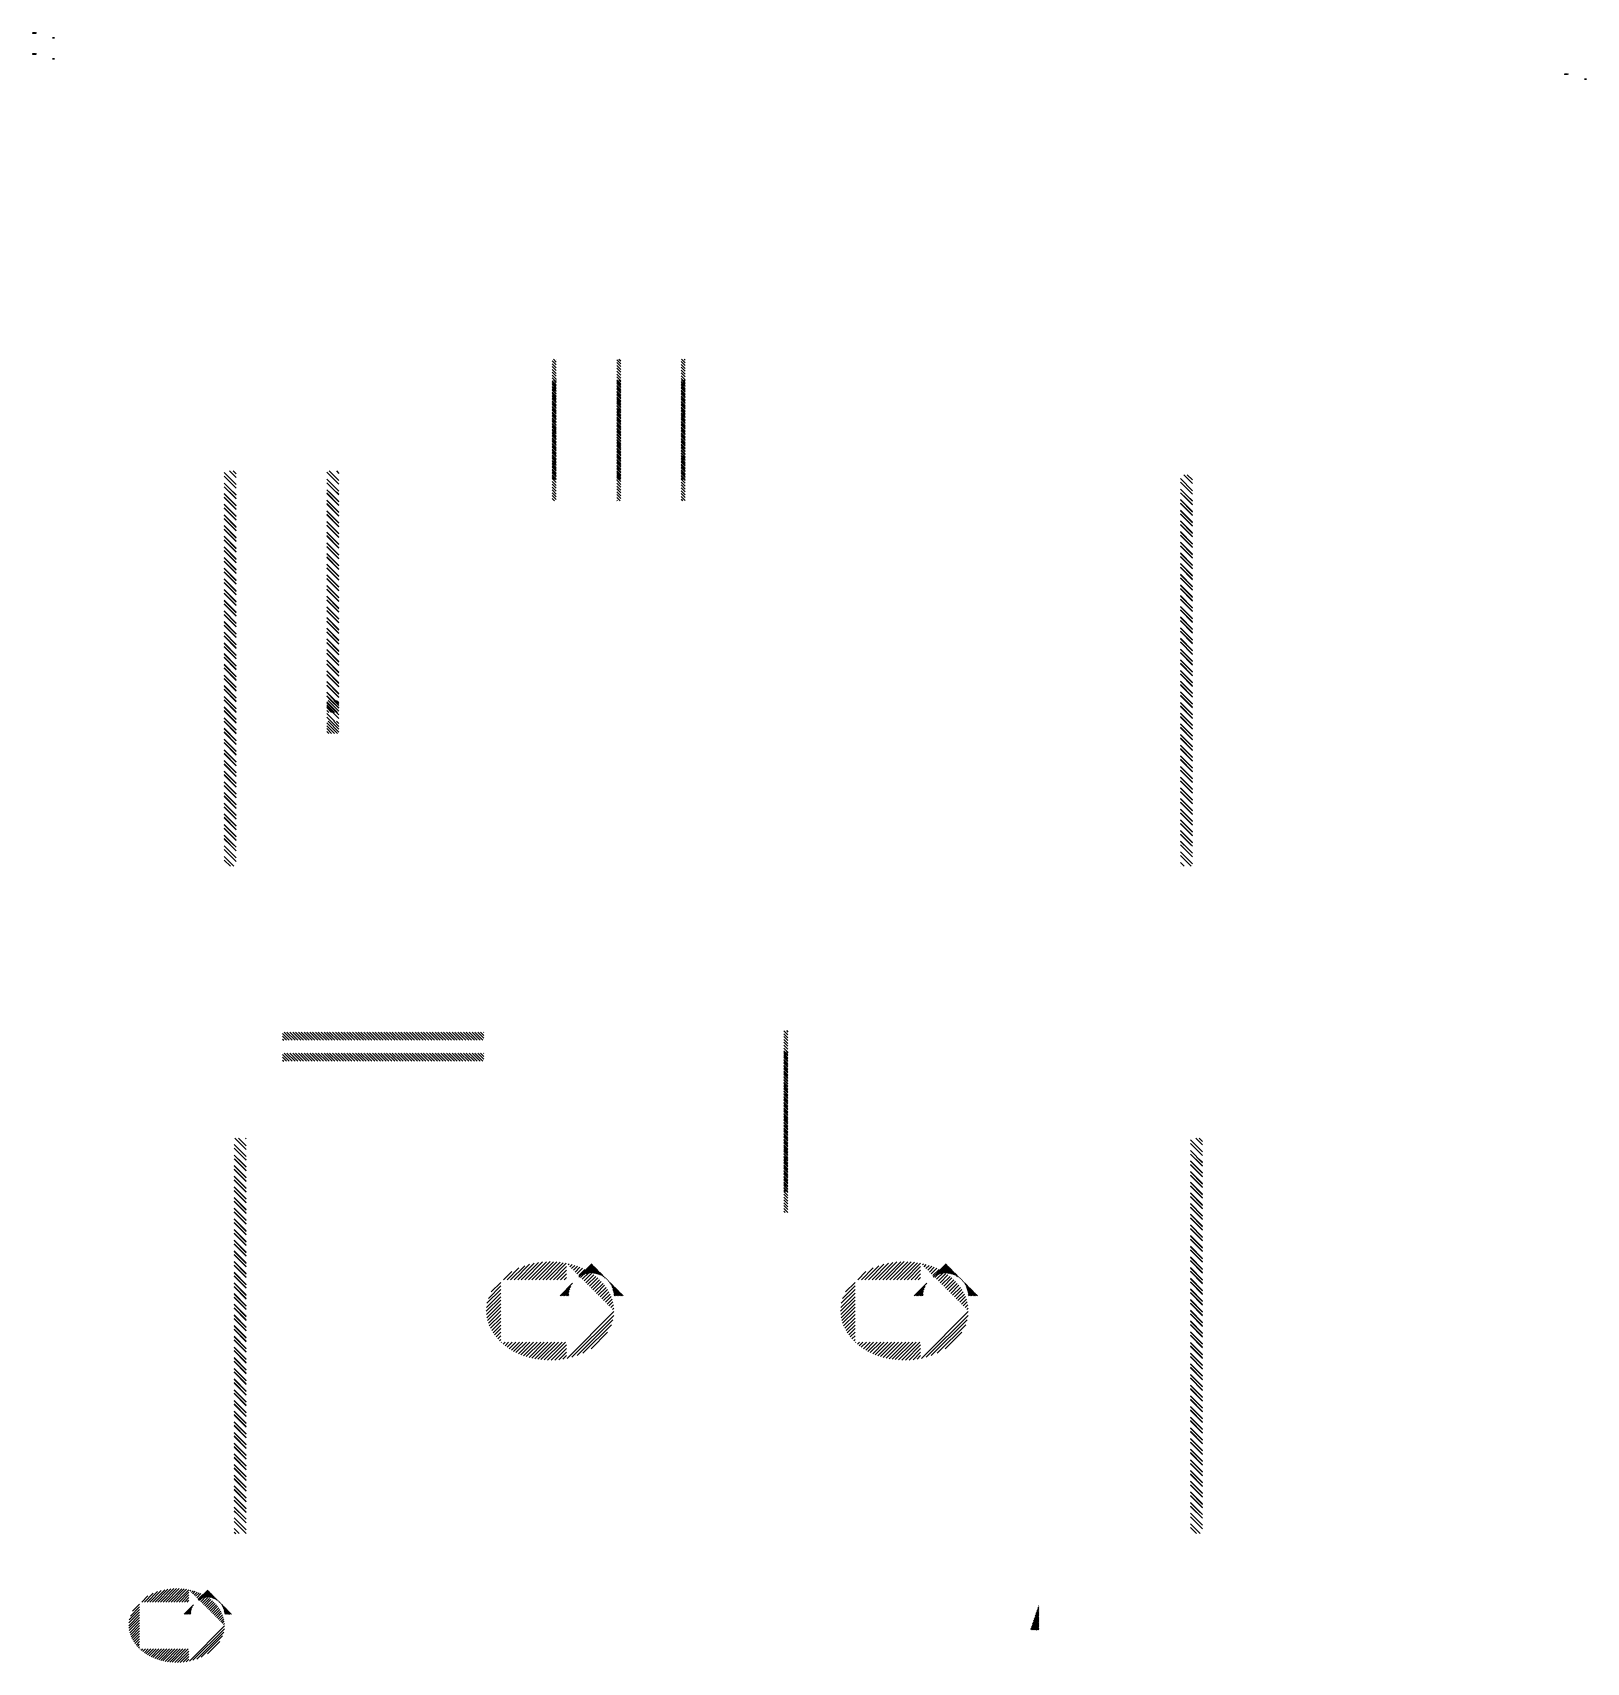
# Paper-space layout 'Layout1' of a CAD drawing. Extents: x -542 to 3071708, y -2912 to 2371007.
# Drawn here: x -542 to 18755, y 28275 to 48515 of the extents above; entities that cross this region are included whole.
import ezdxf

# ---------------------------------------------------------------- set-up
doc = ezdxf.new("R2010")
doc.units = 0
doc.header["$LTSCALE"] = 500
doc.layers.get('0').update_dxf_attribs({"linetype": 'CONTINUOUS'})
doc.layers.add('DIM', color=2, linetype='CONTINUOUS')

# ---------------------------------------------------------------- blocks, each defined once
blk = doc.blocks.new('*X')
at = {"color": 0}
for p, q in [((1770, 25546), (1944, 25720)), ((1814, 25546), (2006, 25738)), ((1858, 25546), (2063, 25751)), ((1902, 25546), (2116, 25760)), ((1947, 25546), (2166, 25766)), ((1991, 25546), (2214, 25769)), ((2035, 25546), (2259, 25770)), ((2079, 25546), (2302, 25769)), ((2123, 25546), (2344, 25767)), ((2168, 25546), (2384, 25763)), ((2212, 25546), (2423, 25757)), ((2256, 25546), (2460, 25750)), ((2300, 25546), (2462, 25708)), ((2483, 25729), (2496, 25743)), ((2505, 25707), (2532, 25734)), ((2527, 25685), (2566, 25724)), ((2549, 25663), (2599, 25712)), ((2616, 25579), (2778, 25741)), ((2655, 25601), (2787, 25733)), ((2684, 25612), (2796, 25724)), ((2709, 25619), (2805, 25715)), ((2731, 25623), (2814, 25706)), ((1529, 25394), (1647, 25512)), ((1681, 25546), (1783, 25647)), ((1726, 25546), (1873, 25693)), ((2344, 25546), (2462, 25664)), ((2389, 25546), (2462, 25619)), ((2433, 25546), (2462, 25575)), ((2571, 25641), (2631, 25700)), ((2593, 25618), (2662, 25687)), ((2615, 25596), (2692, 25673)), ((2638, 25574), (2720, 25657)), ((2660, 25552), (2748, 25641)), ((2682, 25530), (2775, 25624)), ((2704, 25508), (2801, 25606)), ((2726, 25486), (2827, 25587)), ((2748, 25464), (2851, 25567)), ((2750, 25625), (2822, 25697)), ((2769, 25626), (2831, 25688)), ((2770, 25442), (2874, 25546)), ((2786, 25626), (2840, 25680)), ((2792, 25420), (2896, 25523)), ((2803, 25624), (2849, 25671)), ((2818, 25622), (2858, 25662)), ((2833, 25619), (2867, 25653)), ((2847, 25616), (2875, 25644)), ((2860, 25612), (2884, 25635)), ((2873, 25607), (2893, 25627)), ((2886, 25602), (2902, 25618)), ((2898, 25596), (2911, 25609)), ((2909, 25590), (2920, 25600)), ((2920, 25583), (2928, 25591)), ((2931, 25576), (2937, 25582)), ((2941, 25569), (2946, 25574)), ((2951, 25561), (2955, 25565)), ((2960, 25553), (2964, 25556)), ((2970, 25544), (2973, 25547)), ((2978, 25535), (2981, 25538)), ((2986, 25525), (2990, 25529)), ((2994, 25516), (2999, 25521)), ((3002, 25505), (3008, 25512)), ((3009, 25495), (3017, 25503)), ((1467, 25155), (1647, 25335)), ((1469, 25201), (1647, 25379)), ((1476, 25253), (1647, 25424)), ((1493, 25313), (1647, 25468)), ((2383, 25346), (2539, 25502)), ((2401, 25346), (2516, 25462)), ((2418, 25346), (2505, 25433)), ((2436, 25346), (2498, 25409)), ((2454, 25346), (2494, 25387)), ((2471, 25346), (2492, 25367)), ((2489, 25346), (2491, 25349)), ((2814, 25398), (2917, 25500)), ((2836, 25375), (2937, 25476)), ((2858, 25353), (2956, 25450)), ((2881, 25331), (2973, 25424)), ((2903, 25309), (2990, 25396)), ((2925, 25287), (3005, 25367)), ((2947, 25265), (3019, 25337)), ((2969, 25243), (3030, 25304)), ((3015, 25484), (3026, 25494)), ((3021, 25472), (3035, 25485)), ((3027, 25460), (3043, 25476)), ((3032, 25448), (3052, 25467)), ((3037, 25435), (3061, 25459)), ((3041, 25421), (3070, 25450)), ((3045, 25407), (3079, 25441)), ((3047, 25392), (3088, 25432)), ((3050, 25377), (3096, 25423)), ((3051, 25360), (3105, 25414)), ((3055, 25346), (3114, 25406)), ((3072, 25346), (3123, 25397)), ((3090, 25346), (3132, 25388)), ((3108, 25346), (3141, 25379)), ((3125, 25346), (3149, 25370)), ((3143, 25346), (3158, 25361)), ((3161, 25346), (3167, 25353)), ((16442, 25210), (16536, 25304)), ((16451, 25237), (16536, 25322)), ((16460, 25264), (16536, 25339)), ((16469, 25290), (16536, 25357)), ((16478, 25317), (16536, 25375)), ((16487, 25343), (16536, 25392)), ((16496, 25370), (16536, 25410)), ((16505, 25397), (16536, 25428)), ((16514, 25423), (16536, 25445)), ((16523, 25450), (16536, 25463)), ((16532, 25477), (16536, 25481)), ((1469, 25113), (1647, 25291)), ((1474, 25074), (1647, 25247)), ((1482, 25038), (1647, 25203)), ((1493, 25004), (1647, 25159)), ((1505, 24972), (1647, 25114)), ((2472, 24569), (3053, 25150)), ((2530, 24583), (3050, 25103)), ((2991, 25221), (3040, 25270)), ((3013, 25199), (3048, 25233)), ((3035, 25177), (3052, 25193)), ((16406, 25104), (16536, 25233)), ((16407, 25087), (16536, 25216)), ((16415, 25130), (16536, 25251)), ((16424, 25157), (16536, 25269)), ((16425, 25087), (16536, 25198)), ((16433, 25184), (16536, 25286)), ((16442, 25087), (16536, 25180)), ((16460, 25087), (16536, 25163)), ((16478, 25087), (16536, 25145)), ((16495, 25087), (16536, 25127)), ((16513, 25087), (16536, 25110)), ((1519, 24942), (1647, 25070)), ((1535, 24913), (1647, 25026)), ((1551, 24886), (1647, 24982)), ((1569, 24860), (1647, 24938)), ((2594, 24603), (3041, 25049)), ((2668, 24633), (3021, 24985)), ((16531, 25087), (16536, 25092)), ((1588, 24835), (1647, 24893)), ((1609, 24811), (1647, 24849)), ((1630, 24788), (1647, 24805)), ((1652, 24766), (1657, 24770)), ((1676, 24745), (1701, 24770)), ((1700, 24725), (1745, 24770)), ((1725, 24706), (1790, 24770)), ((1752, 24689), (1834, 24770)), ((1779, 24672), (1878, 24770)), ((1807, 24655), (1922, 24770)), ((1836, 24640), (1966, 24770)), ((1866, 24626), (2010, 24770)), ((1897, 24613), (2055, 24770)), ((1930, 24601), (2099, 24770)), ((1963, 24591), (2143, 24770)), ((1998, 24581), (2187, 24770)), ((2033, 24572), (2231, 24770)), ((2070, 24564), (2276, 24770)), ((2107, 24558), (2320, 24770)), ((2146, 24553), (2364, 24770)), ((2187, 24549), (2408, 24770)), ((2229, 24547), (2452, 24770)), ((2273, 24547), (2462, 24735)), ((2768, 24688), (2974, 24895)), ((2319, 24548), (2462, 24691)), ((2367, 24552), (2462, 24647)), ((2417, 24559), (2462, 24603)), ((2864, 18376), (2882, 18394)), ((2864, 18332), (2926, 18394)), ((2864, 18243), (3014, 18393)), ((2864, 18199), (3014, 18349)), ((2864, 18111), (3014, 18261)), ((2864, 18066), (3014, 18216)), ((14739, 18318), (14815, 18394)), ((14739, 18274), (14859, 18394)), ((14739, 18186), (14889, 18336)), ((14739, 18142), (14889, 18292)), ((2864, 17978), (3014, 18128)), ((2864, 17934), (3014, 18084)), ((14739, 18053), (14889, 18203)), ((14739, 18009), (14889, 18159)), ((14739, 17921), (14889, 18071)), ((14739, 17876), (14889, 18026)), ((2864, 17845), (3014, 17995)), ((2864, 17801), (3014, 17951)), ((2864, 17713), (3014, 17863)), ((2864, 17669), (3014, 17819)), ((14739, 17788), (14889, 17938)), ((14739, 17744), (14889, 17894)), ((2864, 17580), (3014, 17730)), ((2864, 17536), (3014, 17686)), ((14739, 17655), (14889, 17805)), ((14739, 17611), (14889, 17761)), ((14739, 17523), (14889, 17673)), ((14739, 17479), (14889, 17629)), ((2864, 17448), (3014, 17598)), ((2864, 17403), (3014, 17553)), ((2864, 17315), (3014, 17465)), ((2864, 17271), (3014, 17421)), ((14739, 17390), (14889, 17540)), ((14739, 17346), (14889, 17496)), ((14739, 17258), (14889, 17408)), ((2864, 17183), (3014, 17333)), ((2864, 17138), (3014, 17288)), ((14739, 17213), (14889, 17363)), ((14739, 17125), (14889, 17275)), ((14739, 17081), (14889, 17231)), ((2864, 17050), (3014, 17200)), ((2864, 17006), (3014, 17156)), ((2864, 16917), (3014, 17067)), ((2864, 16873), (3014, 17023)), ((14739, 16992), (14889, 17142)), ((14739, 16948), (14889, 17098)), ((14739, 16860), (14889, 17010)), ((2864, 16785), (3014, 16935)), ((2864, 16741), (3014, 16891)), ((2864, 16652), (3014, 16802)), ((14739, 16816), (14889, 16966)), ((14739, 16727), (14889, 16877)), ((14739, 16683), (14889, 16833)), ((2864, 16608), (3014, 16758)), ((2864, 16520), (3014, 16670)), ((2864, 16475), (3014, 16625)), ((14739, 16595), (14889, 16745)), ((14739, 16551), (14889, 16701)), ((14739, 16462), (14889, 16612)), ((2864, 16387), (3014, 16537)), ((2864, 16343), (3014, 16493)), ((2864, 16254), (3014, 16404)), ((14739, 16418), (14889, 16568)), ((14739, 16330), (14889, 16480)), ((14739, 16285), (14889, 16435)), ((2864, 16210), (3014, 16360)), ((2864, 16122), (3014, 16272)), ((2864, 16078), (3014, 16228)), ((14739, 16197), (14889, 16347)), ((14739, 16153), (14889, 16303)), ((14739, 16064), (14889, 16214)), ((2864, 15989), (3014, 16139)), ((2864, 15945), (3014, 16095)), ((2864, 15857), (3014, 16007)), ((14739, 16020), (14889, 16170)), ((14739, 15932), (14889, 16082)), ((14739, 15888), (14889, 16038)), ((2864, 15812), (3014, 15962)), ((2864, 15724), (3014, 15874)), ((2864, 15680), (3014, 15830)), ((14739, 15799), (14889, 15949)), ((14739, 15755), (14889, 15905)), ((14739, 15667), (14889, 15817)), ((2864, 15592), (3014, 15742)), ((2864, 15547), (3014, 15697)), ((2864, 15459), (3014, 15609)), ((14739, 15622), (14889, 15772)), ((14739, 15534), (14889, 15684)), ((14739, 15490), (14889, 15640)), ((2864, 15415), (3014, 15565)), ((2864, 15326), (3014, 15476)), ((2864, 15282), (3014, 15432)), ((14739, 15402), (14889, 15552)), ((14739, 15357), (14889, 15507)), ((14739, 15269), (14889, 15419)), ((2864, 15194), (3014, 15344)), ((2864, 15150), (3014, 15300)), ((2864, 15061), (3014, 15211)), ((14739, 15225), (14889, 15375)), ((14739, 15136), (14889, 15286)), ((14739, 15092), (14889, 15242)), ((2864, 15017), (3014, 15167)), ((2864, 14929), (3014, 15079)), ((2864, 14884), (3014, 15034)), ((14739, 15004), (14889, 15154)), ((14739, 14960), (14889, 15110)), ((14739, 14871), (14889, 15021)), ((2864, 14796), (3014, 14946)), ((2864, 14752), (3014, 14902)), ((2864, 14663), (3014, 14813)), ((14739, 14827), (14889, 14977)), ((14739, 14739), (14889, 14889)), ((14739, 14694), (14889, 14844)), ((2864, 14619), (3014, 14769)), ((2864, 14531), (3014, 14681)), ((2864, 14487), (3014, 14637)), ((14739, 14606), (14889, 14756)), ((14739, 14562), (14889, 14712)), ((14739, 14473), (14889, 14623)), ((14739, 14429), (14889, 14579)), ((2864, 14398), (3014, 14548)), ((2864, 14354), (3014, 14504)), ((2864, 14266), (3014, 14416)), ((2864, 14221), (3014, 14371)), ((9690, 14392), (9706, 14409)), ((9690, 14357), (9740, 14407)), ((9690, 14322), (9740, 14372)), ((14739, 14341), (14889, 14491)), ((14739, 14297), (14889, 14447)), ((2864, 14133), (3014, 14283)), ((2864, 14089), (3014, 14239)), ((9690, 14286), (9740, 14336)), ((9690, 14251), (9740, 14301)), ((9690, 14216), (9740, 14266)), ((9690, 14180), (9740, 14230)), ((9690, 14145), (9740, 14195)), ((14739, 14208), (14889, 14358)), ((14739, 14164), (14889, 14314)), ((14739, 14076), (14889, 14226)), ((14739, 14031), (14889, 14181)), ((2864, 14001), (3014, 14151)), ((2864, 13956), (3014, 14106)), ((2864, 13868), (3014, 14018)), ((2864, 13824), (3014, 13974)), ((9690, 14110), (9740, 14160)), ((9690, 14074), (9740, 14124)), ((9690, 14039), (9740, 14089)), ((9690, 14003), (9740, 14053)), ((9690, 13968), (9740, 14018)), ((9690, 13933), (9740, 13983)), ((14739, 13943), (14889, 14093)), ((14739, 13899), (14889, 14049)), ((2873, 13744), (3014, 13885)), ((2917, 13744), (3014, 13841)), ((9690, 13897), (9740, 13947)), ((9690, 13862), (9740, 13912)), ((9690, 13827), (9740, 13877)), ((9690, 13791), (9740, 13841)), ((9690, 13756), (9740, 13806)), ((9690, 13721), (9740, 13771)), ((14739, 13811), (14889, 13961)), ((14739, 13766), (14889, 13916)), ((14805, 13744), (14889, 13828)), ((14849, 13744), (14889, 13784)), ((3005, 13744), (3014, 13753)), ((9690, 13685), (9740, 13735)), ((9690, 13650), (9740, 13700)), ((9690, 13615), (9740, 13665)), ((9690, 13579), (9740, 13629)), ((9690, 13544), (9740, 13594)), ((9690, 13509), (9740, 13559)), ((9690, 13473), (9740, 13523)), ((9690, 13438), (9740, 13488)), ((9690, 13402), (9740, 13452)), ((9690, 13367), (9740, 13417)), ((9690, 13332), (9740, 13382)), ((9690, 13296), (9740, 13346)), ((9690, 13261), (9740, 13311)), ((9690, 13226), (9740, 13276)), ((9690, 13190), (9740, 13240)), ((9690, 13155), (9740, 13205)), ((9690, 13120), (9740, 13170)), ((9690, 13084), (9740, 13134)), ((9690, 13049), (9740, 13099)), ((9690, 13014), (9740, 13064)), ((9690, 12978), (9740, 13028)), ((9690, 12943), (9740, 12993)), ((9690, 12907), (9740, 12957)), ((9690, 12872), (9740, 12922)), ((9690, 12837), (9740, 12887)), ((9690, 12801), (9740, 12851)), ((9690, 12766), (9740, 12816)), ((9690, 12731), (9740, 12781)), ((9690, 12695), (9740, 12745)), ((9690, 12660), (9740, 12710)), ((9690, 12625), (9740, 12675)), ((9690, 12589), (9740, 12639)), ((9690, 12554), (9740, 12604)), ((9690, 12519), (9740, 12569)), ((3464, 12444), (3548, 12529)), ((3464, 12479), (3513, 12529)), ((3464, 12515), (3478, 12529)), ((3484, 12429), (3584, 12529)), ((3519, 12429), (3619, 12529)), ((3554, 12429), (3654, 12529)), ((3590, 12429), (3690, 12529)), ((3625, 12429), (3725, 12529)), ((3661, 12429), (3761, 12529)), ((3696, 12429), (3796, 12529)), ((3731, 12429), (3831, 12529)), ((3767, 12429), (3867, 12529)), ((3802, 12429), (3902, 12529)), ((3837, 12429), (3937, 12529)), ((3873, 12429), (3973, 12529)), ((3908, 12429), (4008, 12529)), ((3943, 12429), (4043, 12529)), ((3979, 12429), (4079, 12529)), ((4014, 12429), (4114, 12529)), ((4049, 12429), (4149, 12529)), ((4085, 12429), (4185, 12529)), ((4120, 12429), (4220, 12529)), ((4155, 12429), (4255, 12529)), ((4191, 12429), (4291, 12529)), ((4226, 12429), (4326, 12529)), ((4262, 12429), (4362, 12529)), ((4297, 12429), (4397, 12529)), ((4332, 12429), (4432, 12529)), ((4368, 12429), (4468, 12529)), ((4403, 12429), (4503, 12529)), ((4438, 12429), (4538, 12529)), ((4474, 12429), (4574, 12529)), ((4509, 12429), (4609, 12529)), ((4544, 12429), (4644, 12529)), ((4580, 12429), (4680, 12529)), ((4615, 12429), (4715, 12529)), ((4650, 12429), (4750, 12529)), ((4686, 12429), (4786, 12529)), ((4721, 12429), (4821, 12529)), ((4757, 12429), (4857, 12529)), ((4792, 12429), (4892, 12529)), ((4827, 12429), (4927, 12529)), ((4863, 12429), (4963, 12529)), ((4898, 12429), (4998, 12529)), ((4933, 12429), (5033, 12529)), ((4969, 12429), (5069, 12529)), ((5004, 12429), (5104, 12529)), ((5039, 12429), (5139, 12529)), ((5075, 12429), (5175, 12529)), ((5110, 12429), (5210, 12529)), ((5145, 12429), (5245, 12529)), ((5181, 12429), (5281, 12529)), ((5216, 12429), (5316, 12529)), ((5252, 12429), (5352, 12529)), ((5287, 12429), (5387, 12529)), ((5322, 12429), (5422, 12529)), ((5358, 12429), (5458, 12529)), ((5393, 12429), (5493, 12529)), ((5428, 12429), (5528, 12529)), ((5464, 12429), (5564, 12529)), ((5499, 12429), (5599, 12529)), ((5534, 12429), (5634, 12529)), ((5570, 12429), (5670, 12529)), ((5605, 12429), (5705, 12529)), ((5640, 12429), (5740, 12529)), ((5676, 12429), (5776, 12529)), ((5711, 12429), (5811, 12529)), ((5746, 12429), (5846, 12529)), ((5782, 12429), (5882, 12529)), ((5817, 12429), (5917, 12529)), ((5853, 12429), (5953, 12529)), ((5888, 12429), (5964, 12504)), ((5923, 12429), (5964, 12469)), ((5959, 12429), (5964, 12434)), ((9690, 12483), (9740, 12533)), ((9690, 12448), (9740, 12498)), ((9690, 12413), (9740, 12463)), ((9722, 12409), (9740, 12427)), ((2739, 10031), (2816, 10108)), ((2739, 9986), (2860, 10108)), ((2739, 9898), (2889, 10048)), ((2739, 9854), (2889, 10004)), ((14614, 9973), (14748, 10108)), ((14614, 10106), (14616, 10108)), ((14614, 10062), (14660, 10108)), ((14614, 9929), (14764, 10079)), ((14614, 9841), (14764, 9991)), ((14614, 9796), (14764, 9946)), ((2739, 9765), (2889, 9915)), ((2739, 9721), (2889, 9871)), ((2739, 9633), (2889, 9783)), ((2739, 9589), (2889, 9739)), ((14614, 9708), (14764, 9858)), ((14614, 9664), (14764, 9814)), ((14614, 9575), (14764, 9725)), ((2739, 9500), (2889, 9650)), ((2739, 9456), (2889, 9606)), ((2739, 9368), (2889, 9518)), ((14614, 9531), (14764, 9681)), ((14614, 9443), (14764, 9593)), ((14614, 9399), (14764, 9549)), ((2739, 9324), (2889, 9474)), ((2739, 9235), (2889, 9385)), ((2739, 9191), (2889, 9341)), ((14614, 9310), (14764, 9460)), ((14614, 9266), (14764, 9416)), ((14614, 9178), (14764, 9328)), ((2739, 9103), (2889, 9253)), ((2739, 9058), (2889, 9208)), ((2739, 8970), (2889, 9120)), ((14614, 9134), (14764, 9284)), ((14614, 9045), (14764, 9195)), ((14614, 9001), (14764, 9151)), ((2739, 8926), (2889, 9076)), ((2739, 8837), (2889, 8987)), ((2739, 8793), (2889, 8943)), ((14614, 8913), (14764, 9063)), ((14614, 8868), (14764, 9018)), ((14614, 8780), (14764, 8930)), ((2739, 8705), (2889, 8855)), ((2739, 8661), (2889, 8811)), ((2739, 8572), (2889, 8722)), ((14614, 8736), (14764, 8886)), ((14614, 8647), (14764, 8797)), ((14614, 8603), (14764, 8753)), ((2739, 8528), (2889, 8678)), ((2739, 8440), (2889, 8590)), ((2739, 8395), (2889, 8545)), ((14614, 8515), (14764, 8665)), ((14614, 8471), (14764, 8621)), ((14614, 8382), (14764, 8532)), ((2739, 8307), (2889, 8457)), ((2739, 8263), (2889, 8413)), ((2739, 8174), (2889, 8324)), ((4014, 8327), (4145, 8458)), ((4014, 8362), (4109, 8458)), ((4014, 8398), (4074, 8458)), ((4014, 8433), (4038, 8458)), ((4014, 8256), (4065, 8308)), ((4014, 8212), (4109, 8308)), ((4030, 8308), (4164, 8442)), ((4065, 8308), (4164, 8406)), ((4101, 8308), (4164, 8371)), ((4136, 8308), (4164, 8336)), ((14614, 8338), (14764, 8488)), ((14614, 8250), (14764, 8400)), ((14614, 8205), (14764, 8355)), ((2739, 8130), (2889, 8280)), ((2739, 8042), (2889, 8192)), ((2739, 7998), (2889, 8148)), ((4014, 8124), (4164, 8274)), ((4014, 8079), (4164, 8229)), ((4014, 7991), (4164, 8141)), ((4014, 7947), (4164, 8097)), ((14614, 8117), (14764, 8267)), ((14614, 8073), (14764, 8223)), ((14614, 7984), (14764, 8134)), ((2739, 7909), (2889, 8059)), ((2739, 7865), (2889, 8015)), ((2739, 7777), (2889, 7927)), ((4014, 7858), (4164, 8008)), ((4014, 7814), (4164, 7964)), ((14614, 7940), (14764, 8090)), ((14614, 7852), (14764, 8002)), ((14614, 7808), (14764, 7958)), ((2739, 7733), (2889, 7883)), ((2739, 7644), (2889, 7794)), ((2739, 7600), (2889, 7750)), ((4014, 7726), (4164, 7876)), ((4014, 7682), (4164, 7832)), ((4014, 7593), (4164, 7743)), ((4014, 7549), (4164, 7699)), ((14614, 7719), (14764, 7869)), ((14614, 7675), (14764, 7825)), ((14614, 7587), (14764, 7737)), ((14614, 7543), (14764, 7693)), ((2739, 7512), (2889, 7662)), ((2739, 7467), (2889, 7617)), ((2739, 7379), (2889, 7529)), ((4014, 7461), (4164, 7611)), ((4014, 7417), (4164, 7567)), ((14614, 7454), (14764, 7604)), ((14614, 7410), (14764, 7560)), ((2739, 7335), (2889, 7485)), ((2739, 7246), (2889, 7396)), ((2739, 7202), (2889, 7352)), ((4014, 7328), (4164, 7478)), ((4014, 7284), (4164, 7434)), ((4014, 7196), (4164, 7346)), ((4014, 7151), (4164, 7301)), ((14614, 7322), (14764, 7472)), ((14614, 7277), (14764, 7427)), ((14614, 7189), (14764, 7339)), ((14614, 7145), (14764, 7295)), ((2739, 7114), (2889, 7264)), ((2739, 7070), (2889, 7220)), ((2739, 6981), (2889, 7131)), ((2739, 6937), (2889, 7087)), ((4014, 7063), (4164, 7213)), ((4014, 7019), (4164, 7169)), ((14614, 7056), (14764, 7206)), ((14614, 7012), (14764, 7162)), ((2739, 6849), (2889, 6999)), ((2739, 6804), (2889, 6954)), ((4014, 6930), (4164, 7080)), ((4014, 6886), (4164, 7036)), ((4014, 6798), (4164, 6948)), ((4014, 6754), (4164, 6904)), ((14614, 6924), (14764, 7074)), ((14614, 6880), (14764, 7030)), ((14614, 6791), (14764, 6941)), ((14614, 6747), (14764, 6897)), ((2739, 6716), (2889, 6866)), ((2739, 6672), (2889, 6822)), ((2739, 6583), (2889, 6733)), ((2739, 6539), (2889, 6689)), ((4014, 6665), (4164, 6815)), ((4014, 6621), (4164, 6771)), ((4014, 6533), (4164, 6683)), ((14614, 6659), (14764, 6809)), ((14614, 6614), (14764, 6764)), ((2739, 6451), (2889, 6601)), ((2739, 6407), (2889, 6557)), ((4014, 6488), (4164, 6638)), ((4014, 6400), (4164, 6550)), ((4014, 6356), (4164, 6506)), ((14614, 6526), (14764, 6676)), ((14614, 6482), (14764, 6632)), ((14614, 6393), (14764, 6543)), ((14614, 6349), (14764, 6499)), ((2739, 6318), (2889, 6468)), ((2739, 6274), (2889, 6424)), ((2739, 6186), (2889, 6336)), ((2739, 6142), (2889, 6292)), ((4014, 6267), (4164, 6417)), ((4014, 6223), (4164, 6373)), ((4014, 6135), (4164, 6285)), ((14614, 6261), (14764, 6411)), ((14614, 6217), (14764, 6367)), ((14614, 6128), (14764, 6278)), ((2739, 6053), (2889, 6203)), ((2739, 6009), (2889, 6159)), ((4014, 6091), (4164, 6241)), ((4014, 6002), (4164, 6152)), ((4014, 5958), (4164, 6108)), ((14614, 6084), (14764, 6234)), ((14614, 5996), (14764, 6146)), ((14614, 5952), (14764, 6102)), ((2739, 5921), (2889, 6071)), ((2739, 5876), (2889, 6026)), ((2739, 5788), (2889, 5938)), ((2739, 5744), (2889, 5894)), ((4014, 5870), (4164, 6020)), ((4014, 5826), (4164, 5976)), ((4014, 5737), (4164, 5887)), ((14614, 5863), (14764, 6013)), ((14614, 5819), (14764, 5969)), ((14614, 5731), (14764, 5881)), ((2739, 5655), (2889, 5805)), ((2739, 5611), (2889, 5761)), ((2739, 5523), (2889, 5673)), ((4014, 5693), (4164, 5843)), ((4014, 5605), (4164, 5755)), ((4014, 5560), (4164, 5710)), ((14614, 5686), (14764, 5836)), ((14614, 5598), (14764, 5748)), ((14614, 5554), (14764, 5704)), ((2739, 5479), (2889, 5629)), ((2806, 5458), (2889, 5540)), ((2850, 5458), (2889, 5496)), ((4014, 5472), (4164, 5622)), ((4044, 5458), (4164, 5578)), ((4132, 5458), (4164, 5489)), ((6814, 5541), (6842, 5569)), ((6814, 5505), (6864, 5555)), ((6814, 5470), (6864, 5520)), ((6814, 5435), (6864, 5485)), ((7614, 5528), (7655, 5569)), ((7614, 5563), (7620, 5569)), ((7614, 5492), (7664, 5542)), ((7614, 5457), (7664, 5507)), ((7614, 5422), (7664, 5472)), ((8414, 5550), (8433, 5569)), ((8414, 5514), (8464, 5564)), ((8414, 5479), (8464, 5529)), ((8414, 5444), (8464, 5494)), ((14656, 5508), (14764, 5615)), ((14700, 5508), (14764, 5571)), ((6814, 5399), (6864, 5449)), ((6814, 5364), (6864, 5414)), ((6814, 5329), (6864, 5379)), ((6814, 5293), (6864, 5343)), ((6814, 5258), (6864, 5308)), ((6814, 5223), (6864, 5273)), ((7614, 5386), (7664, 5436)), ((7614, 5351), (7664, 5401)), ((7614, 5315), (7664, 5365)), ((7614, 5280), (7664, 5330)), ((7614, 5245), (7664, 5295)), ((8414, 5408), (8464, 5458)), ((8414, 5373), (8464, 5423)), ((8414, 5338), (8464, 5388)), ((8414, 5302), (8464, 5352)), ((8414, 5267), (8464, 5317)), ((8414, 5232), (8464, 5282)), ((6814, 5187), (6864, 5237)), ((6814, 5152), (6864, 5202)), ((6814, 5117), (6864, 5167)), ((6814, 5081), (6864, 5131)), ((6814, 5046), (6864, 5096)), ((6814, 5010), (6864, 5060)), ((7614, 5209), (7664, 5259)), ((7614, 5174), (7664, 5224)), ((7614, 5139), (7664, 5189)), ((7614, 5103), (7664, 5153)), ((7614, 5068), (7664, 5118)), ((7614, 5033), (7664, 5083)), ((8414, 5196), (8464, 5246)), ((8414, 5161), (8464, 5211)), ((8414, 5126), (8464, 5176)), ((8414, 5090), (8464, 5140)), ((8414, 5055), (8464, 5105)), ((8414, 5019), (8464, 5069)), ((6814, 4975), (6864, 5025)), ((6814, 4940), (6864, 4990)), ((6814, 4904), (6864, 4954)), ((6814, 4869), (6864, 4919)), ((6814, 4834), (6864, 4884)), ((7614, 4997), (7664, 5047)), ((7614, 4962), (7664, 5012)), ((7614, 4927), (7664, 4977)), ((7614, 4891), (7664, 4941)), ((7614, 4856), (7664, 4906)), ((7614, 4821), (7664, 4871)), ((8414, 4984), (8464, 5034)), ((8414, 4949), (8464, 4999)), ((8414, 4913), (8464, 4963)), ((8414, 4878), (8464, 4928)), ((8414, 4843), (8464, 4893)), ((6814, 4798), (6864, 4848)), ((6814, 4763), (6864, 4813)), ((6814, 4728), (6864, 4778)), ((6814, 4692), (6864, 4742)), ((6814, 4657), (6864, 4707)), ((6814, 4622), (6864, 4672)), ((7614, 4785), (7664, 4835)), ((7614, 4750), (7664, 4800)), ((7614, 4714), (7664, 4764)), ((7614, 4679), (7664, 4729)), ((7614, 4644), (7664, 4694)), ((7614, 4608), (7664, 4658)), ((8414, 4807), (8464, 4857)), ((8414, 4772), (8464, 4822)), ((8414, 4737), (8464, 4787)), ((8414, 4701), (8464, 4751)), ((8414, 4666), (8464, 4716)), ((8414, 4631), (8464, 4681)), ((6814, 4586), (6864, 4636)), ((6814, 4551), (6864, 4601)), ((6814, 4515), (6864, 4565)), ((6814, 4480), (6864, 4530)), ((6814, 4445), (6864, 4495)), ((6814, 4409), (6864, 4459)), ((7614, 4573), (7664, 4623)), ((7614, 4538), (7664, 4588)), ((7614, 4502), (7664, 4552)), ((7614, 4467), (7664, 4517)), ((7614, 4432), (7664, 4482)), ((8414, 4595), (8464, 4645)), ((8414, 4560), (8464, 4610)), ((8414, 4525), (8464, 4575)), ((8414, 4489), (8464, 4539)), ((8414, 4454), (8464, 4504)), ((8414, 4418), (8464, 4468)), ((6814, 4374), (6864, 4424)), ((6814, 4339), (6864, 4389)), ((6814, 4303), (6864, 4353)), ((6814, 4268), (6864, 4318)), ((6814, 4233), (6864, 4283)), ((7614, 4396), (7664, 4446)), ((7614, 4361), (7664, 4411)), ((7614, 4326), (7664, 4376)), ((7614, 4290), (7664, 4340)), ((7614, 4255), (7664, 4305)), ((7614, 4219), (7664, 4269)), ((8414, 4383), (8464, 4433)), ((8414, 4348), (8464, 4398)), ((8414, 4312), (8464, 4362)), ((8414, 4277), (8464, 4327)), ((8414, 4242), (8464, 4292)), ((8414, 4206), (8464, 4256)), ((6814, 4197), (6864, 4247)), ((6814, 4162), (6864, 4212)), ((6814, 4127), (6864, 4177)), ((6814, 4091), (6864, 4141)), ((6827, 4069), (6864, 4106)), ((6862, 4069), (6864, 4071)), ((7614, 4184), (7664, 4234)), ((7614, 4149), (7664, 4199)), ((7614, 4113), (7664, 4163)), ((7614, 4078), (7664, 4128)), ((7640, 4069), (7664, 4093)), ((8414, 4171), (8464, 4221)), ((8414, 4136), (8464, 4186)), ((8414, 4100), (8464, 4150)), ((8418, 4069), (8464, 4115)), ((8453, 4069), (8464, 4080)), ((359, 20), (363, 23)), ((359, 20), (362, 23)), ((359, 20), (362, 23)), ((359, 20), (362, 23)), ((359, 21), (362, 23)), ((359, 21), (361, 23)), ((359, 21), (361, 23)), ((359, 21), (361, 23)), ((359, 22), (361, 23)), ((359, 22), (360, 23)), ((359, 22), (360, 23)), ((359, 19), (361, 21)), ((359, 19), (361, 21)), ((359, 18), (361, 20)), ((359, 18), (361, 20)), ((359, 18), (361, 20)), ((359, 19), (361, 20)), ((359, 17), (361, 19)), ((359, 17), (361, 19)), ((359, 17), (361, 19)), ((359, 18), (361, 19)), ((359, 16), (361, 18)), ((359, 16), (361, 18)), ((359, 16), (361, 18)), ((359, 17), (361, 18)), ((359, 15), (361, 17)), ((359, 15), (361, 17)), ((359, 16), (361, 17)), ((360, 15), (361, 17)), ((360, 15), (362, 16)), ((360, 15), (362, 16)), ((360, 15), (361, 16)), ((360, 15), (361, 16)), ((360, 15), (361, 16)), ((361, 21), (363, 23)), ((361, 15), (363, 16)), ((361, 15), (363, 16)), ((361, 15), (363, 16)), ((361, 15), (362, 16)), ((362, 21), (363, 23)), ((362, 21), (363, 23)), ((362, 21), (363, 22)), ((362, 21), (363, 22)), ((362, 15), (363, 16)), ((362, 15), (363, 16)), ((362, 15), (363, 16)), ((363, 21), (363, 22)), ((363, 21), (363, 22)), ((363, 21), (363, 21)), ((363, 15), (363, 15)), ((363, 15), (363, 15)), ((363, 15), (363, 15)), ((364, 21), (365, 23)), ((364, 21), (365, 23)), ((364, 21), (365, 23)), ((364, 22), (365, 23)), ((364, 22), (365, 23)), ((364, 22), (365, 23)), ((364, 22), (364, 23)), ((364, 23), (364, 23)), ((364, 23), (364, 23)), ((364, 20), (365, 21)), ((364, 20), (365, 22)), ((364, 20), (365, 22)), ((364, 21), (365, 22)), ((364, 17), (368, 21)), ((364, 17), (368, 21)), ((364, 17), (368, 21)), ((364, 19), (365, 21)), ((364, 19), (365, 21)), ((364, 20), (365, 21)), ((364, 16), (368, 20)), ((364, 17), (366, 20)), ((364, 18), (366, 20)), ((364, 18), (365, 20)), ((364, 18), (365, 20)), ((364, 18), (365, 20)), ((364, 19), (365, 20)), ((364, 16), (365, 18)), ((364, 16), (365, 18)), ((364, 15), (365, 17)), ((364, 15), (365, 17)), ((364, 16), (365, 17)), ((364, 15), (365, 16)), ((364, 15), (365, 16)), ((364, 15), (365, 16)), ((364, 15), (365, 16)), ((365, 15), (365, 15)), ((365, 15), (365, 15)), ((365, 15), (365, 15)), ((365, 15), (365, 15)), ((366, 21), (368, 23)), ((366, 21), (368, 23)), ((366, 22), (367, 23)), ((366, 22), (367, 23)), ((366, 22), (367, 23)), ((366, 22), (367, 23)), ((366, 23), (366, 23)), ((366, 23), (366, 23)), ((366, 20), (368, 22)), ((366, 20), (368, 22)), ((366, 21), (368, 22)), ((366, 21), (368, 22)), ((366, 20), (368, 21)), ((366, 18), (368, 20)), ((366, 18), (368, 20)), ((366, 18), (368, 20)), ((366, 17), (368, 19)), ((366, 17), (368, 19)), ((366, 17), (368, 19)), ((366, 18), (368, 19)), ((366, 16), (368, 18)), ((366, 16), (368, 18)), ((366, 17), (368, 18)), ((366, 15), (368, 17)), ((366, 15), (368, 17)), ((366, 15), (368, 17)), ((366, 16), (368, 17)), ((366, 15), (368, 16)), ((366, 15), (368, 16)), ((366, 15), (368, 16)), ((367, 15), (368, 16)), ((367, 15), (368, 15)), ((367, 15), (368, 15)), ((368, 20), (372, 23)), ((368, 20), (371, 23)), ((368, 20), (371, 23)), ((368, 20), (371, 23)), ((368, 21), (371, 23)), ((368, 21), (370, 23)), ((368, 21), (370, 23)), ((368, 21), (370, 23)), ((368, 22), (370, 23)), ((368, 22), (369, 23)), ((368, 19), (370, 21)), ((368, 19), (370, 21)), ((368, 19), (370, 21)), ((368, 16), (371, 20)), ((368, 17), (371, 20)), ((368, 17), (371, 20)), ((368, 17), (371, 20)), ((368, 18), (370, 20)), ((368, 18), (370, 20)), ((368, 18), (370, 20)), ((368, 18), (370, 20)), ((368, 19), (370, 20)), ((368, 16), (370, 18)), ((368, 16), (370, 18)), ((368, 15), (370, 17)), ((368, 15), (370, 17)), ((368, 16), (370, 17)), ((368, 15), (368, 15)), ((369, 15), (370, 17)), ((369, 15), (371, 16)), ((369, 15), (371, 16)), ((369, 15), (370, 16)), ((369, 15), (370, 16)), ((369, 15), (370, 16)), ((370, 21), (372, 23)), ((370, 18), (372, 20)), ((370, 18), (372, 20)), ((370, 15), (372, 16)), ((370, 15), (372, 16)), ((370, 15), (372, 16)), ((370, 15), (371, 16)), ((371, 21), (372, 23)), ((371, 21), (372, 23)), ((371, 21), (372, 23)), ((371, 21), (372, 22)), ((371, 18), (372, 20)), ((371, 18), (372, 19)), ((371, 18), (372, 19)), ((371, 15), (372, 16)), ((371, 15), (372, 16)), ((371, 15), (372, 16)), ((372, 21), (372, 21)), ((372, 21), (372, 22)), ((372, 21), (372, 22)), ((372, 18), (372, 19)), ((372, 18), (372, 19)), ((372, 18), (372, 18)), ((372, 18), (372, 18)), ((372, 15), (372, 15)), ((372, 15), (372, 15)), ((372, 15), (372, 15)), ((372, 15), (372, 15)), ((373, 19), (377, 23)), ((373, 19), (376, 23)), ((373, 20), (376, 23)), ((373, 21), (375, 23)), ((373, 21), (374, 23)), ((373, 22), (374, 23)), ((373, 22), (374, 23)), ((373, 22), (374, 23)), ((373, 20), (375, 22)), ((373, 20), (375, 22)), ((373, 21), (375, 22)), ((373, 21), (375, 22)), ((373, 19), (375, 21)), ((373, 18), (375, 20)), ((373, 18), (375, 20)), ((373, 18), (375, 20)), ((373, 19), (375, 20)), ((373, 17), (375, 19)), ((373, 17), (375, 19)), ((373, 17), (375, 19)), ((373, 18), (375, 19)), ((373, 16), (375, 18)), ((373, 16), (375, 18)), ((373, 17), (375, 18)), ((373, 15), (375, 17)), ((373, 15), (375, 17)), ((373, 15), (375, 17)), ((373, 16), (375, 17)), ((373, 15), (375, 16)), ((373, 15), (375, 16)), ((373, 15), (375, 16)), ((374, 15), (375, 16)), ((374, 15), (375, 15)), ((374, 15), (375, 15)), ((374, 15), (375, 15)), ((375, 21), (377, 23)), ((376, 19), (380, 23)), ((376, 20), (379, 23)), ((376, 20), (379, 23)), ((376, 21), (377, 23)), ((376, 21), (377, 23)), ((376, 21), (377, 23)), ((376, 20), (378, 22)), ((376, 20), (378, 22)), ((376, 21), (378, 22)), ((376, 21), (378, 22)), ((376, 19), (378, 21)), ((376, 19), (378, 21)), ((376, 18), (378, 20)), ((376, 18), (378, 20)), ((376, 18), (378, 20)), ((376, 19), (378, 20)), ((376, 17), (378, 19)), ((376, 17), (378, 19)), ((376, 18), (378, 19)), ((376, 16), (378, 18)), ((376, 16), (378, 18)), ((376, 17), (378, 18)), ((376, 17), (378, 18)), ((376, 15), (378, 17)), ((376, 15), (378, 17)), ((376, 15), (378, 17)), ((376, 16), (378, 17)), ((376, 15), (378, 16)), ((376, 15), (378, 16)), ((377, 15), (378, 16)), ((377, 15), (378, 16)), ((377, 15), (378, 15)), ((377, 15), (378, 15)), ((378, 21), (380, 23)), ((378, 21), (380, 23)), ((378, 15), (378, 15)), ((379, 21), (380, 23)), ((379, 21), (380, 23)), ((379, 21), (380, 23)), ((379, 20), (381, 22)), ((379, 20), (381, 22)), ((379, 20), (381, 22)), ((379, 21), (381, 22)), ((379, 21), (381, 22)), ((379, 19), (381, 21)), ((379, 19), (381, 21)), ((379, 19), (381, 21)), ((379, 20), (381, 21)), ((379, 18), (381, 20)), ((379, 18), (381, 20)), ((379, 18), (381, 20)), ((379, 19), (381, 20)), ((379, 17), (381, 19)), ((379, 18), (381, 19)), ((379, 17), (381, 19)), ((379, 17), (381, 18)), ((379, 16), (381, 18)), ((379, 16), (381, 18)), ((379, 16), (381, 18)), ((379, 16), (381, 17)), ((379, 15), (381, 17)), ((379, 15), (381, 17)), ((379, 15), (381, 17)), ((379, 15), (381, 16)), ((379, 15), (381, 16)), ((380, 15), (381, 16)), ((380, 15), (381, 16)), ((380, 15), (381, 15)), ((381, 15), (381, 15)), ((381, 15), (381, 15)), ((382, 20), (385, 23)), ((382, 20), (385, 23)), ((382, 20), (384, 23)), ((382, 20), (384, 23)), ((382, 21), (384, 23)), ((382, 21), (384, 23)), ((382, 21), (383, 23)), ((382, 21), (383, 23)), ((382, 22), (383, 23)), ((382, 22), (383, 23)), ((382, 22), (382, 23)), ((382, 19), (383, 21)), ((382, 19), (383, 21)), ((382, 19), (383, 20)), ((382, 19), (383, 20)), ((382, 18), (383, 20)), ((382, 18), (383, 20)), ((382, 18), (383, 20)), ((382, 17), (384, 20)), ((382, 17), (384, 20)), ((382, 17), (384, 20)), ((382, 17), (384, 20)), ((382, 16), (385, 20)), ((382, 16), (383, 18)), ((382, 16), (383, 18)), ((382, 16), (383, 17)), ((382, 15), (383, 17)), ((382, 15), (383, 17)), ((382, 15), (383, 17)), ((382, 15), (383, 16)), ((382, 15), (384, 16)), ((382, 15), (384, 16)), ((382, 15), (384, 16)), ((383, 18), (385, 20)), ((383, 15), (384, 16)), ((383, 15), (385, 16)), ((383, 15), (385, 16)), ((383, 15), (385, 16)), ((384, 21), (385, 23)), ((384, 21), (385, 23)), ((384, 21), (386, 23)), ((384, 21), (386, 23)), ((384, 18), (385, 20)), ((384, 18), (385, 20)), ((384, 18), (386, 19)), ((384, 15), (385, 16)), ((384, 15), (386, 16)), ((384, 15), (386, 16)), ((385, 21), (386, 22)), ((385, 21), (386, 22)), ((385, 21), (386, 22)), ((385, 21), (386, 21)), ((385, 18), (386, 19)), ((385, 18), (386, 19)), ((385, 18), (386, 19)), ((385, 18), (386, 18)), ((385, 15), (386, 16)), ((385, 15), (386, 15)), ((385, 15), (386, 15)), ((385, 15), (386, 15)), ((386, 23), (386, 23)), ((386, 23), (387, 23)), ((386, 22), (387, 23)), ((386, 22), (387, 23)), ((386, 22), (387, 23)), ((386, 22), (388, 23)), ((386, 21), (388, 23)), ((387, 21), (388, 23)), ((387, 21), (388, 23)), ((387, 21), (389, 23)), ((387, 21), (389, 23)), ((388, 21), (389, 23)), ((388, 21), (389, 23)), ((388, 21), (390, 23)), ((388, 21), (390, 23)), ((388, 21), (390, 23)), ((388, 20), (391, 23)), ((388, 20), (391, 23)), ((388, 20), (389, 21)), ((388, 20), (389, 21)), ((388, 19), (389, 21)), ((388, 19), (389, 21)), ((388, 19), (389, 20)), ((388, 18), (389, 20)), ((388, 18), (389, 20)), ((388, 18), (389, 20)), ((388, 18), (389, 19)), ((388, 17), (389, 19)), ((388, 17), (389, 19)), ((388, 17), (389, 18)), ((388, 17), (389, 18)), ((388, 16), (389, 18)), ((388, 16), (389, 18)), ((388, 16), (389, 17)), ((388, 16), (389, 17)), ((388, 15), (389, 17)), ((388, 15), (389, 17)), ((388, 15), (389, 16)), ((388, 15), (389, 16)), ((388, 15), (389, 16)), ((388, 15), (389, 16)), ((389, 15), (389, 15)), ((389, 15), (389, 15)), ((389, 15), (389, 15)), ((390, 21), (391, 23)), ((390, 21), (391, 23)), ((390, 21), (391, 23)), ((390, 21), (391, 22)), ((391, 21), (391, 22)), ((391, 21), (391, 22)), ((392, 23), (392, 23)), ((392, 23), (392, 23)), ((392, 22), (392, 23)), ((392, 22), (393, 23)), ((392, 22), (393, 23)), ((392, 22), (393, 23)), ((392, 21), (393, 23)), ((392, 21), (393, 23)), ((392, 21), (393, 22)), ((392, 20), (393, 22)), ((392, 20), (393, 22)), ((392, 20), (393, 22)), ((392, 20), (393, 21)), ((392, 19), (393, 21)), ((392, 19), (393, 21)), ((392, 19), (393, 21)), ((392, 19), (393, 20)), ((392, 18), (393, 20)), ((392, 18), (393, 20)), ((392, 18), (393, 19)), ((392, 18), (393, 19)), ((392, 17), (393, 19)), ((392, 17), (393, 19)), ((392, 17), (393, 18)), ((392, 17), (393, 18)), ((392, 16), (393, 18)), ((392, 16), (393, 18)), ((392, 16), (393, 17)), ((392, 15), (393, 17)), ((392, 15), (393, 17)), ((392, 15), (393, 17)), ((392, 15), (393, 16)), ((392, 15), (393, 16)), ((392, 15), (393, 16)), ((392, 15), (393, 15)), ((393, 15), (393, 15)), ((393, 15), (393, 15)), ((393, 15), (393, 15)), ((394, 22), (395, 23)), ((394, 22), (395, 23)), ((394, 22), (395, 23)), ((394, 21), (396, 23)), ((394, 21), (396, 23)), ((394, 21), (396, 23)), ((394, 20), (396, 23)), ((394, 20), (397, 23)), ((394, 20), (397, 23)), ((394, 20), (397, 23)), ((394, 19), (396, 21)), ((394, 19), (396, 21)), ((394, 19), (396, 21)), ((394, 19), (396, 20)), ((394, 18), (396, 20)), ((394, 18), (396, 20)), ((394, 18), (396, 20)), ((394, 18), (396, 19)), ((394, 17), (396, 19)), ((394, 17), (396, 19)), ((394, 17), (396, 18)), ((394, 17), (396, 18)), ((394, 16), (396, 18)), ((394, 16), (396, 18)), ((394, 16), (396, 17)), ((394, 15), (396, 17)), ((394, 15), (396, 17)), ((394, 15), (396, 17)), ((394, 15), (396, 16)), ((394, 15), (396, 16)), ((394, 15), (396, 16)), ((395, 15), (396, 16)), ((395, 15), (396, 16)), ((395, 15), (397, 16)), ((395, 15), (397, 16)), ((396, 21), (397, 23)), ((396, 21), (398, 23)), ((396, 21), (398, 23)), ((396, 15), (397, 16)), ((396, 15), (398, 16)), ((396, 15), (398, 16)), ((396, 15), (398, 16)), ((397, 21), (398, 23)), ((397, 21), (398, 22)), ((397, 21), (398, 22)), ((397, 21), (398, 22)), ((397, 15), (398, 16)), ((397, 15), (398, 15)), ((397, 15), (398, 15)), ((398, 22), (400, 23)), ((398, 22), (400, 23)), ((398, 21), (400, 23)), ((398, 21), (400, 23)), ((398, 21), (401, 23)), ((398, 20), (401, 23)), ((398, 20), (401, 23)), ((398, 20), (401, 23)), ((398, 20), (402, 23)), ((398, 21), (398, 22)), ((398, 19), (400, 21)), ((398, 19), (400, 21)), ((398, 19), (400, 21)), ((398, 16), (398, 16)), ((398, 16), (399, 16)), ((398, 15), (399, 16)), ((398, 15), (399, 16)), ((398, 15), (400, 16)), ((398, 15), (400, 16)), ((398, 15), (398, 15)), ((398, 15), (398, 15)), ((399, 22), (399, 23)), ((399, 19), (400, 20)), ((399, 19), (400, 20)), ((399, 19), (400, 20)), ((399, 18), (400, 20)), ((399, 18), (400, 20)), ((399, 18), (401, 20)), ((399, 18), (401, 20)), ((399, 15), (402, 18)), ((399, 15), (402, 18)), ((399, 15), (400, 16)), ((399, 15), (400, 16)), ((400, 21), (402, 23)), ((400, 18), (401, 20)), ((400, 18), (401, 19)), ((400, 18), (402, 19)), ((400, 18), (402, 19)), ((400, 15), (402, 17)), ((400, 15), (402, 17)), ((400, 15), (402, 17)), ((400, 15), (402, 17)), ((401, 21), (402, 23)), ((401, 21), (402, 23)), ((401, 21), (402, 23)), ((401, 18), (402, 19)), ((401, 18), (402, 19)), ((401, 17), (402, 19)), ((401, 17), (402, 19)), ((401, 17), (402, 19)), ((401, 17), (402, 18)), ((401, 16), (402, 18)), ((401, 15), (402, 16)), ((401, 15), (402, 16)), ((401, 15), (402, 16)), ((402, 21), (402, 22)), ((402, 21), (402, 22)), ((402, 21), (402, 22)), ((402, 21), (402, 22)), ((606, 82), (608, 82)), ((606, 82), (608, 82)), ((606, 82), (608, 82)), ((606, 82), (630, 82)), ((606, 82), (630, 82)), ((606, 82), (630, 82)), ((606, 82), (630, 82)), ((606, 81), (608, 81)), ((606, 81), (608, 81)), ((606, 81), (608, 81)), ((606, 81), (608, 81)), ((606, 81), (608, 81)), ((606, 81), (608, 81)), ((606, 81), (608, 81)), ((606, 80), (608, 80)), ((606, 80), (608, 80)), ((606, 80), (608, 80)), ((606, 80), (608, 80)), ((606, 80), (608, 80)), ((606, 80), (608, 80)), ((606, 80), (608, 80)), ((606, 80), (608, 80)), ((606, 80), (608, 80)), ((606, 79), (608, 79)), ((606, 79), (608, 79)), ((606, 79), (608, 79)), ((606, 79), (608, 79)), ((606, 79), (608, 79)), ((606, 79), (608, 79)), ((606, 79), (608, 79)), ((606, 78), (608, 78)), ((606, 78), (630, 78)), ((606, 78), (630, 78)), ((606, 78), (630, 78)), ((606, 78), (630, 78)), ((608, 82), (609, 82)), ((608, 82), (609, 82)), ((608, 82), (609, 82)), ((608, 81), (609, 81)), ((608, 81), (609, 81)), ((608, 81), (609, 81)), ((608, 81), (609, 81)), ((608, 81), (609, 81)), ((608, 81), (609, 81)), ((608, 81), (609, 81)), ((608, 80), (609, 80)), ((608, 80), (609, 80)), ((608, 80), (609, 80)), ((608, 80), (609, 80)), ((608, 80), (609, 80)), ((608, 80), (609, 80)), ((608, 80), (609, 80)), ((608, 80), (609, 80)), ((608, 80), (609, 80)), ((608, 79), (609, 79)), ((608, 79), (609, 79)), ((608, 79), (609, 79)), ((608, 79), (609, 79)), ((608, 79), (609, 79)), ((608, 79), (609, 79)), ((608, 79), (609, 79)), ((608, 78), (609, 78)), ((609, 82), (610, 82)), ((609, 82), (610, 82)), ((609, 82), (610, 82)), ((609, 81), (610, 81)), ((609, 80), (609, 80)), ((609, 80), (609, 80)), ((609, 80), (609, 80)), ((609, 80), (609, 80)), ((609, 80), (610, 80)), ((609, 80), (610, 80)), ((609, 80), (610, 80)), ((609, 80), (610, 80)), ((609, 79), (610, 79)), ((609, 79), (610, 79)), ((609, 79), (610, 79)), ((609, 79), (610, 79)), ((609, 79), (610, 79)), ((609, 79), (610, 79)), ((609, 79), (610, 79)), ((609, 78), (610, 78)), ((610, 81), (610, 81)), ((610, 81), (610, 81)), ((610, 81), (610, 81)), ((610, 81), (610, 81)), ((610, 81), (610, 81)), ((610, 81), (610, 81)), ((610, 80), (610, 80)), ((610, 80), (610, 80)), ((610, 80), (610, 80)), ((610, 80), (610, 80)), ((610, 80), (610, 80)), ((610, 80), (610, 80)), ((611, 82), (611, 82)), ((611, 82), (611, 82)), ((611, 82), (611, 82)), ((611, 81), (611, 81)), ((611, 81), (611, 81)), ((611, 81), (611, 81)), ((611, 81), (611, 81)), ((611, 81), (611, 81)), ((611, 81), (611, 81)), ((611, 81), (611, 81)), ((611, 80), (611, 80)), ((611, 80), (611, 80)), ((611, 80), (611, 80)), ((611, 80), (611, 80)), ((611, 80), (611, 80)), ((611, 80), (611, 80)), ((611, 80), (611, 80)), ((611, 80), (611, 80)), ((611, 80), (611, 80)), ((611, 79), (611, 79)), ((611, 79), (611, 79)), ((611, 79), (611, 79)), ((611, 79), (611, 79)), ((611, 79), (611, 79)), ((611, 79), (611, 79)), ((611, 79), (611, 79)), ((611, 78), (611, 78)), ((612, 81), (613, 81)), ((612, 81), (613, 81)), ((612, 81), (613, 81)), ((612, 81), (613, 81)), ((612, 81), (613, 81)), ((612, 81), (613, 81)), ((612, 80), (613, 80)), ((612, 80), (613, 80)), ((612, 80), (613, 80)), ((612, 80), (613, 80)), ((612, 80), (613, 80)), ((612, 80), (613, 80)), ((612, 80), (613, 80)), ((612, 80), (613, 80)), ((612, 80), (613, 80)), ((612, 79), (613, 79)), ((612, 79), (613, 79)), ((612, 79), (613, 79)), ((612, 79), (613, 79)), ((613, 82), (614, 82)), ((613, 82), (614, 82)), ((613, 82), (614, 82)), ((613, 79), (614, 79)), ((613, 79), (614, 79)), ((613, 78), (614, 78)), ((614, 81), (614, 81)), ((614, 81), (614, 81)), ((614, 81), (614, 81)), ((614, 81), (614, 81)), ((614, 81), (614, 81)), ((614, 81), (614, 81)), ((614, 81), (614, 81)), ((614, 80), (614, 80)), ((614, 80), (614, 80)), ((614, 80), (614, 80)), ((614, 80), (614, 80)), ((614, 80), (614, 80)), ((614, 80), (614, 80)), ((614, 80), (614, 80)), ((614, 80), (614, 80)), ((614, 80), (614, 80)), ((614, 79), (614, 79)), ((614, 79), (614, 79)), ((614, 79), (614, 79)), ((614, 79), (614, 79)), ((614, 79), (614, 79)), ((615, 81), (616, 81)), ((615, 81), (616, 81)), ((615, 81), (616, 81)), ((615, 81), (616, 81)), ((615, 81), (616, 81)), ((615, 81), (616, 81)), ((615, 80), (616, 80)), ((615, 80), (616, 80)), ((615, 80), (616, 80)), ((615, 80), (616, 80)), ((615, 80), (616, 80)), ((615, 80), (616, 80)), ((615, 80), (616, 80)), ((615, 80), (616, 80)), ((615, 80), (616, 80)), ((615, 79), (616, 79)), ((615, 79), (616, 79)), ((615, 79), (616, 79)), ((615, 79), (616, 79)), ((616, 82), (617, 82)), ((616, 82), (617, 82)), ((616, 82), (617, 82)), ((616, 81), (617, 81)), ((616, 81), (617, 81)), ((616, 81), (617, 81)), ((616, 81), (617, 81)), ((616, 81), (617, 81)), ((616, 81), (617, 81)), ((616, 81), (617, 81)), ((616, 80), (617, 80)), ((616, 80), (617, 80)), ((616, 80), (617, 80)), ((616, 80), (617, 80)), ((616, 80), (617, 80)), ((616, 80), (617, 80)), ((616, 80), (617, 80)), ((616, 80), (617, 80)), ((616, 80), (617, 80)), ((616, 79), (617, 79)), ((616, 79), (617, 79)), ((616, 79), (617, 79)), ((616, 79), (617, 79)), ((616, 79), (617, 79)), ((616, 79), (617, 79)), ((616, 79), (617, 79)), ((616, 78), (617, 78)), ((617, 80), (618, 80)), ((617, 80), (618, 80)), ((617, 80), (618, 80)), ((617, 80), (618, 80)), ((617, 80), (618, 80)), ((617, 80), (618, 80)), ((617, 80), (618, 80)), ((617, 80), (618, 80)), ((617, 79), (618, 79)), ((617, 79), (618, 79)), ((617, 79), (618, 79)), ((617, 79), (618, 79)), ((617, 79), (618, 79)), ((617, 79), (618, 79)), ((617, 79), (618, 79)), ((617, 78), (618, 78)), ((618, 82), (619, 82)), ((618, 82), (619, 82)), ((618, 82), (619, 82)), ((618, 81), (619, 81)), ((618, 81), (619, 81)), ((618, 81), (619, 81)), ((618, 81), (619, 81)), ((618, 81), (619, 81)), ((618, 81), (619, 81)), ((618, 81), (619, 81)), ((618, 80), (619, 80)), ((618, 80), (619, 80)), ((618, 80), (619, 80)), ((618, 80), (619, 80)), ((618, 80), (619, 80)), ((618, 80), (619, 80)), ((619, 82), (620, 82)), ((619, 82), (620, 82)), ((619, 82), (620, 82)), ((619, 81), (620, 81)), ((619, 81), (620, 81)), ((619, 81), (620, 81)), ((619, 81), (620, 81)), ((619, 81), (620, 81)), ((619, 81), (620, 81)), ((619, 81), (620, 81)), ((619, 80), (620, 80)), ((619, 80), (620, 80)), ((619, 80), (620, 80)), ((619, 80), (620, 80)), ((619, 80), (620, 80)), ((619, 80), (620, 80)), ((619, 80), (620, 80)), ((619, 80), (620, 80)), ((619, 80), (620, 80)), ((619, 79), (620, 79)), ((619, 79), (620, 79)), ((619, 79), (620, 79)), ((619, 79), (620, 79)), ((619, 79), (620, 79)), ((619, 79), (620, 79)), ((619, 79), (620, 79)), ((619, 78), (620, 78)), ((620, 81), (622, 81)), ((620, 81), (622, 81)), ((620, 81), (622, 81)), ((620, 81), (622, 81)), ((620, 81), (622, 81)), ((620, 81), (622, 81)), ((620, 80), (622, 80)), ((620, 80), (624, 80)), ((620, 80), (624, 80)), ((620, 80), (624, 80)), ((620, 80), (624, 80)), ((620, 79), (624, 79)), ((620, 79), (624, 79)), ((620, 79), (624, 79)), ((620, 79), (622, 79)), ((622, 82), (622, 82)), ((622, 82), (622, 82)), ((622, 82), (623, 82)), ((622, 81), (622, 81)), ((622, 80), (622, 80)), ((622, 80), (622, 80)), ((622, 80), (622, 80)), ((622, 80), (623, 80)), ((622, 79), (622, 79)), ((622, 79), (622, 79)), ((622, 79), (622, 79)), ((622, 78), (623, 78)), ((623, 81), (625, 81)), ((623, 81), (625, 81)), ((623, 81), (625, 81)), ((623, 81), (625, 81)), ((623, 81), (625, 81)), ((623, 81), (624, 81)), ((623, 80), (625, 80)), ((623, 79), (624, 79)), ((624, 82), (625, 82)), ((624, 80), (625, 80)), ((624, 80), (625, 80)), ((624, 79), (625, 79)), ((624, 78), (625, 78)), ((625, 82), (625, 82)), ((625, 82), (625, 82)), ((625, 81), (625, 81)), ((625, 81), (625, 81)), ((625, 80), (625, 80)), ((625, 80), (625, 80)), ((625, 80), (625, 80)), ((625, 80), (625, 80)), ((625, 80), (625, 80)), ((625, 80), (625, 80)), ((625, 79), (625, 79)), ((625, 79), (625, 79)), ((625, 79), (625, 79)), ((625, 79), (625, 79)), ((625, 79), (625, 79)), ((625, 79), (625, 79)), ((626, 82), (627, 82)), ((626, 82), (627, 82)), ((626, 82), (627, 82)), ((626, 81), (627, 81)), ((626, 81), (627, 81)), ((626, 81), (627, 81)), ((626, 81), (627, 81)), ((626, 81), (627, 81)), ((626, 81), (627, 81)), ((626, 81), (627, 81)), ((626, 80), (627, 80)), ((626, 80), (627, 80)), ((626, 80), (627, 80)), ((626, 80), (627, 80)), ((626, 80), (627, 80)), ((626, 80), (627, 80)), ((626, 80), (627, 80)), ((626, 80), (626, 80)), ((626, 80), (626, 80)), ((626, 79), (626, 79)), ((626, 79), (626, 79)), ((626, 79), (626, 79)), ((626, 79), (626, 79)), ((626, 79), (626, 79)), ((626, 79), (626, 79)), ((626, 79), (626, 79)), ((626, 78), (626, 78)), ((627, 80), (627, 80)), ((627, 80), (627, 80)), ((627, 80), (627, 80)), ((627, 80), (627, 80)), ((627, 80), (628, 80)), ((627, 79), (628, 79)), ((627, 79), (628, 79)), ((627, 79), (628, 79)), ((627, 79), (628, 79)), ((627, 78), (628, 78)), ((628, 82), (630, 82)), ((628, 82), (630, 82)), ((628, 82), (630, 82)), ((628, 81), (630, 81)), ((628, 81), (630, 81)), ((628, 81), (630, 81)), ((628, 81), (630, 81)), ((628, 81), (630, 81)), ((628, 81), (630, 81)), ((628, 81), (630, 81)), ((628, 80), (630, 80)), ((628, 80), (630, 80)), ((628, 80), (630, 80)), ((628, 80), (630, 80)), ((628, 80), (630, 80)), ((628, 80), (630, 80)), ((628, 80), (630, 80)), ((628, 80), (630, 80)), ((628, 80), (630, 80)), ((628, 79), (630, 79)), ((628, 79), (630, 79)), ((628, 79), (630, 79)), ((628, 79), (630, 79)), ((628, 79), (630, 79)), ((628, 79), (630, 79)), ((628, 79), (630, 79)), ((629, 78), (630, 78))]:
    blk.add_line(p, q, dxfattribs=at)

psp = doc.layouts.get("Layout1")

# ---------------------------------------------------------------- block references
at = {"color": 0}
for p in [(3625, 7482), (3625, 7482), (8025, 7482), (8025, 7482)]:
    psp.add_blockref('*X', p, dxfattribs=at)
at = {"layer": 'DIM', "color": 0, "xscale": -1, "rotation": 180}
for p in [(-902, 48530), (-902, 48270), (18125, 48019)]:
    psp.add_blockref('*X', p, dxfattribs=at)
at = {"layer": 'DIM', "color": 0, "xscale": 0.75, "yscale": 0.75, "zscale": 0.75}
psp.add_blockref('*X', (-448, 9865), dxfattribs=at)

doc.saveas('drawing.dxf')
